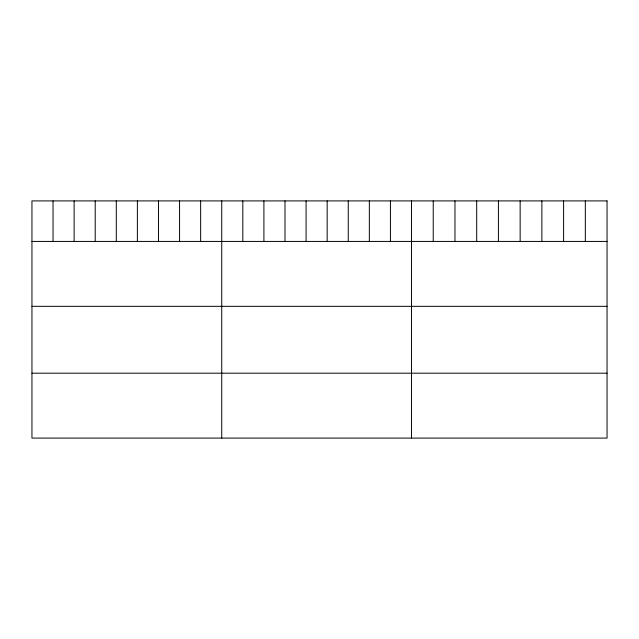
<?xml version="1.0" encoding="UTF-8"?>
<svg xmlns="http://www.w3.org/2000/svg" width="639" height="639" viewBox="0 0 639 639"><rect width="100%" height="100%" fill="white"/><g stroke="black" fill="none" stroke-linecap="round" stroke-linejoin="round"><path stroke-width="0.96" d="M31.95 241.43L607.05 241.43M31.95 306.329L607.05 306.329M31.95 373.192L607.05 373.192M585.324 200.91L585.324 241.43M563.598 200.91L563.598 241.43M541.872 200.91L541.872 241.43M520.146 200.91L520.146 241.43M498.42 200.91L498.42 241.43M476.694 200.91L476.694 241.43M454.968 200.91L454.968 241.43M433.242 200.91L433.242 241.43M411.516 200.91L411.516 438.09M390.429 200.91L390.429 241.43M369.342 200.91L369.342 241.43M348.255 200.91L348.255 241.43M327.168 200.91L327.168 241.43M306.081 200.91L306.081 241.43M284.994 200.91L284.994 241.43M263.907 200.91L263.907 241.43M242.82 200.91L242.82 241.43M221.733 200.91L221.733 438.09M200.646 200.91L200.646 241.43M179.559 200.91L179.559 241.43M158.472 200.91L158.472 241.43M137.385 200.91L137.385 241.43M116.298 200.91L116.298 241.43M95.211 200.91L95.211 241.43M74.124 200.91L74.124 241.43M53.037 200.91L53.037 241.43M607.05 200.91L31.95 200.91L31.95 438.09L607.05 438.09L607.05 200.91"/></g></svg>
